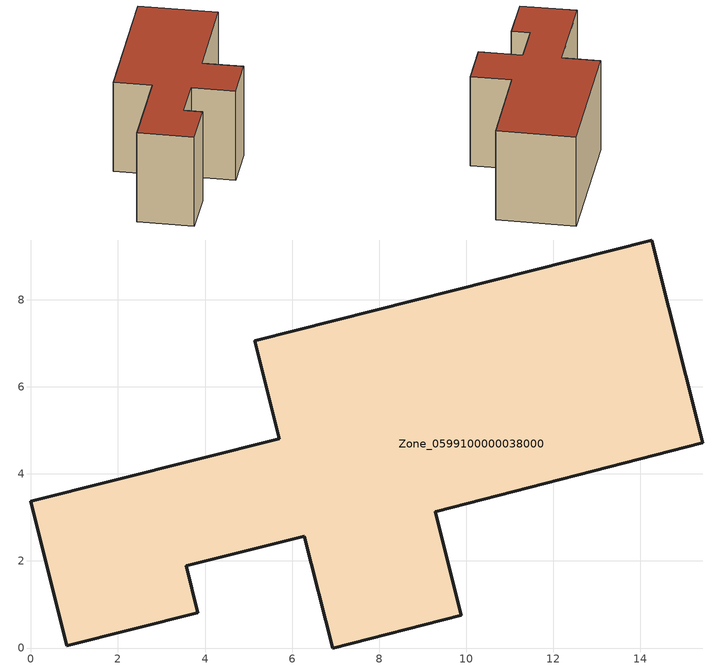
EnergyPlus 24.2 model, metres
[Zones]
Zone_0599100000038000
 floor ground (C_G): 6.93,0 6.28,2.57 3.57,1.89 3.84,0.81 0.83,0.05 0,3.37 5.71,4.8 5.14,7.05 14.26,9.37 15.43,4.71 9.29,3.13 9.89,0.75 z0
 wall outside (C_F): 3.84,0.81 3.57,1.89 6.28,2.57 6.93,0 9.89,0.75 9.29,3.13 15.43,4.71 14.26,9.37 5.14,7.05 5.71,4.8 0,3.37 0.83,0.05 3.84,0.81 z0:5.96
 roof outside (C_R): 14.26,9.37 5.14,7.05 5.71,4.8 0,3.37 0.83,0.05 3.84,0.81 3.57,1.89 6.28,2.57 6.93,0 9.89,0.75 9.29,3.13 15.43,4.71 z5.96
[BUILDING]
Pand.0599100000038000: North Axis=0; Terrain=City; Loads Convergence Tolerance Value=0.04; Temperature Convergence Tolerance Value=0.4; Solar Distribution=FullExterior; Maximum Number of Warmup Days=25; Minimum Number of Warmup Days=1
[Site:Location]
Rotterdam.The.Hague.AP_ZH_NLD Design_Conditions: Latitude=51.96; Longitude=4.45; Time Zone=1; Elevation=-4.5
[SITE:GROUNDTEMPERATURE:BUILDINGSURFACE]
18, 18, 18, 18, 18, 18, 18, 18, 18, 18, 18, 18
[MATERIAL] Thermal Absorptance=0.9; Solar Absorptance=0.7; Visible Absorptance=0.7
Name | Roughness | Thickness | Conductivity | Density | Specific Heat
G.TI.1965-1974 | MediumSmooth | 0.15 | 0.882353 | 540 | 1210
F.TI.1965-1974 | Rough | 0.3 | 0.697674 | 1920 | 840
R.TI.1965-1974 | MediumRough | 0.2 | 0.232558 | 1500 | 1000
[CONSTRUCTION]
C_G: G.TI.1965-1974
C_F: F.TI.1965-1974
C_R: R.TI.1965-1974
[ZONE]
Zone_0599100000038000: Type=1; Multiplier=1; Ceiling Height=Autocalculate; Volume=Autocalculate; Floor Area=autocalculate; Part of Total Floor Area=Yes
[ZONEINFILTRATION:DESIGNFLOWRATE]
Infil_Zone_0599100000038000: Zone or ZoneList or Space or SpaceList=Zone_0599100000038000; Schedule=AlwaysOn; Design Flow Rate Calculation Method=Flow/Area; Flow Rate per Floor Area=0.003; Constant Term Coefficient=1; Temperature Term Coefficient=0; Velocity Term Coefficient=0; Velocity Squared Term Coefficient=0
[HVACTEMPLATE:ZONE:IDEALLOADSAIRSYSTEM]
Zone_0599100000038000: Maximum Heating Supply Air Temperature=50; Minimum Cooling Supply Air Temperature=13; Maximum Heating Supply Air Humidity Ratio=0.0156; Minimum Cooling Supply Air Humidity Ratio=0.0077; Heating Limit=NoLimit; Cooling Limit=NoLimit; Dehumidification Control Type=ConstantSensibleHeatRatio; Cooling Sensible Heat Ratio=0.7; Dehumidification Setpoint=60; Humidification Control Type=None; Humidification Setpoint=30; Outdoor Air Method=None; Outdoor Air Flow Rate per Person=0.00944; Outdoor Air Flow Rate per Zone Floor Area=0; Outdoor Air Flow Rate per Zone=0; Demand Controlled Ventilation Type=None; Outdoor Air Economizer Type=NoEconomizer; Heat Recovery Type=None; Sensible Heat Recovery Effectiveness=0.7; Latent Heat Recovery Effectiveness=0.65
[ZONECONTROL:THERMOSTAT]
ThermostatControl_Zone_0599100000038000: Zone or ZoneList=Zone_0599100000038000; Control Type Schedule=DualSetpointControlType; Control 1=Thermostat_Zone_0599100000038000; Temperature Difference Between Cutout And Setpoint=0
[THERMOSTATSETPOINT:DUALSETPOINT]
Thermostat_Zone_0599100000038000: Heating Setpoint Temperature Schedule=HeatingSetpoint_Zone_0599100000038000; Cooling Setpoint Temperature Schedule=CoolingSetpoint_Zone_0599100000038000
[SCHEDULE:COMPACT]
HeatingSetpoint_Zone_0599100000038000: Through: 12/31, For: AllDays, Until: 24:00, 21
CoolingSetpoint_Zone_0599100000038000: Through: 12/31, For: AllDays, Until: 24:00, 24
DualSetpointControlType: Through: 12/31, For: AllDays, Until: 24:00, 4
AlwaysOn: Through: 12/31, For: AllDays, Until: 24:00, 1
